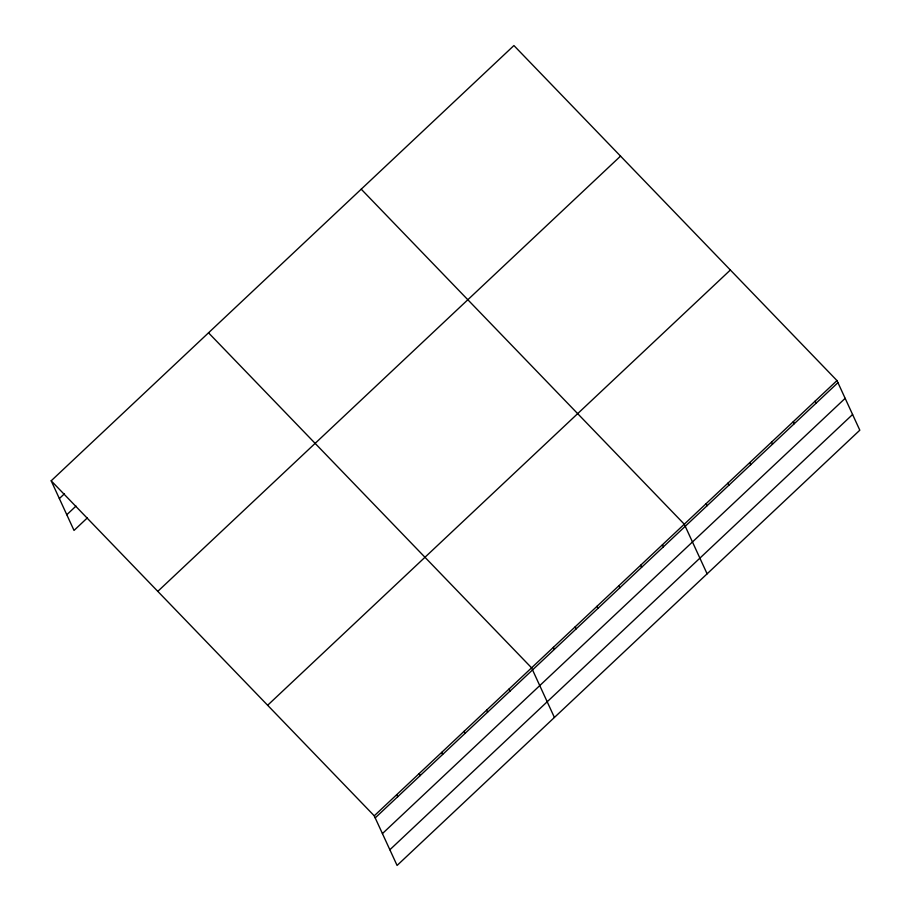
<?xml version="1.0" encoding="UTF-8"?>
<svg xmlns="http://www.w3.org/2000/svg" width="911" height="911" viewBox="0 0 911 911"><rect width="100%" height="100%" fill="white"/><g stroke="black" fill="none" stroke-linecap="round" stroke-linejoin="round"><path stroke-width="1.37" d="M51.187 480.803L513.918 45.55L836.981 380.57L859.813 430.197L397.082 865.45L374.25 815.823L51.187 480.803L74.019 530.43L87.297 517.938M59.363 498.568L64.465 493.762M66.799 514.738L75.989 506.083M157.797 591.353L620.539 156.111M267.64 705.262L730.371 270.009M374.25 815.823L836.981 380.57M375.207 817.896L837.938 382.654M382.426 833.588L845.157 398.346M389.862 849.758L852.594 414.505M361.223 189.181L684.286 524.201L707.107 573.828M208.517 332.811L531.58 667.831L554.412 717.469M815.174 401.091L816.131 403.174M793.356 421.611L794.312 423.683M771.537 442.131L772.494 444.204M749.73 462.651L750.687 464.724M727.912 483.172L728.868 485.244M706.093 503.681L707.05 505.764M662.468 544.721L663.424 546.805M640.649 565.241L641.606 567.325M618.842 585.762L619.799 587.846M597.024 606.282L597.98 608.354M575.205 626.802L576.162 628.875M553.398 647.322L554.355 649.395M509.101 688.978L510.058 691.062M486.633 710.113L487.59 712.197M464.154 731.26L465.111 733.332M441.676 752.395L442.632 754.479M419.197 773.541L420.153 775.614M396.729 794.677L397.686 796.761"/></g></svg>
